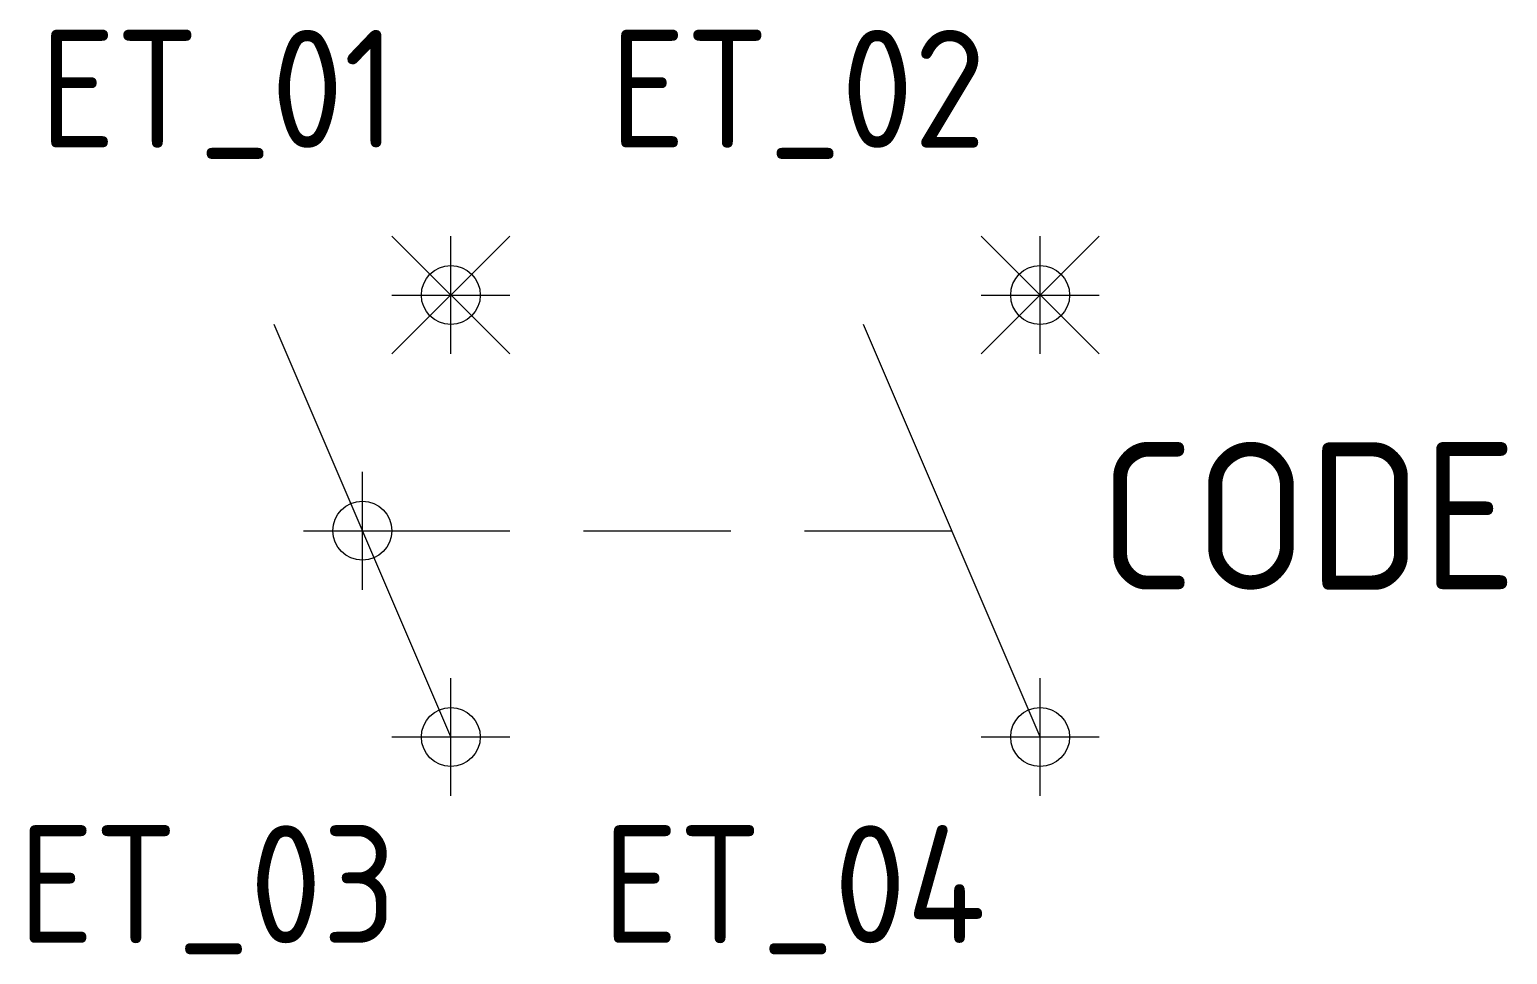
# Model space of a CAD drawing. Extents: x 442.9 to 467.9, y 4112.6 to 4128.3.
import ezdxf
from ezdxf.enums import TextEntityAlignment as Align

# ---------------------------------------------------------------- set-up
doc = ezdxf.new("R2010")
doc.units = 0
doc.header["$LTSCALE"] = 10
doc.header["$MEASUREMENT"] = 0
doc.header["$PDMODE"] = 34
doc.header["$PDSIZE"] = -5
doc.linetypes.add('DASHED2', pattern=[0.375, 0.25, -0.125])
doc.layers.get('0').update_dxf_attribs({"linetype": 'CONTINUOUS'})
for name, color, linetype in [('A', 7, 'CONTINUOUS'), ('C', 7, 'CONTINUOUS'), ('TKST2', 1, 'CONTINUOUS'), ('TKST3', 3, 'CONTINUOUS')]:
    doc.layers.add(name, color=color, linetype=linetype)
doc.styles.get("Standard").update_dxf_attribs({"font": 'iso8.shx'})

msp = doc.modelspace()

# ---------------------------------------------------------------- linework, layer by layer
for points in [[(449.011, 4122.748), (451.011, 4124.748)], [(449.011, 4124.748), (451.011, 4122.748)], [(459.011, 4124.748), (461.011, 4122.748)], [(459.011, 4122.748), (461.011, 4124.748)], [(450.011, 4116.248), (447.011, 4123.248)], [(460.011, 4116.248), (457.011, 4123.248)]]:
    msp.add_lwpolyline(points)
at = {"linetype": 'DASHED2'}
msp.add_lwpolyline([(448.511, 4119.748), (458.511, 4119.748)], dxfattribs=at)
at = {"layer": 'A', "color": 1}
msp.add_point((448.511, 4119.748), dxfattribs=at)
at = {"layer": 'C', "color": 1}
msp.add_point((450.011, 4123.748), dxfattribs=at)
at = {"layer": 'C', "color": 3}
msp.add_point((460.011, 4123.748), dxfattribs=at)
at = {"layer": 'C', "color": 2}
msp.add_point((450.011, 4116.248), dxfattribs=at)
at = {"layer": 'C', "color": 4}
msp.add_point((460.011, 4116.248), dxfattribs=at)

# ---------------------------------------------------------------- texts
at = {"layer": 'TKST2'}
for tag, p in [('ET_01', (449.091, 4126.248)), ('ET_02', (459.091, 4126.248)), ('ET_03', (449.091, 4112.748)), ('ET_04', (459.091, 4112.748))]:
    msp.add_attdef(tag, text='', height=2, dxfattribs=at).set_placement(p, align=Align.RIGHT)
at = {"layer": 'TKST3'}
msp.add_attdef('CODE', (461.011, 4118.748), '-Q', height=2.5, dxfattribs=at)

doc.saveas('drawing.dxf')
